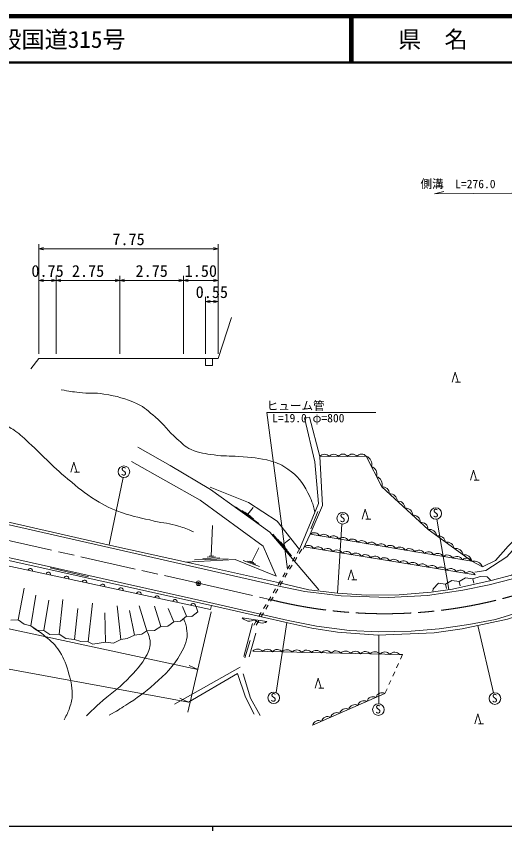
# Model space of a CAD drawing. Units: millimetres, scale not verified, with parts at other scales. Extents: x 40000 to 680000, y 20000 to 380000.
# Drawn here: x 225609 to 331148, y 204000 to 380000 of the extents above; entities that cross this region are included whole.
import ezdxf
from ezdxf.enums import TextEntityAlignment as Align

# ---------------------------------------------------------------- set-up
doc = ezdxf.new("R2010")
doc.units = ezdxf.units.MM
doc.header["$LTSCALE"] = 1000
doc.header["$PDMODE"] = 32
doc.header["$PDSIZE"] = 500
doc.linetypes.add('CHAIN', pattern=[18.5, 12, -1.5, 3.5, -1.5])
for name, color, linetype, lineweight in [('M-BGD', 7, 'Continuous', 13), ('M-BMK', 2, 'CHAIN', 13), ('M-BMK-SRVR', 3, 'Continuous', 13), ('M-STR-HTXT', 7, 'Continuous', 13), ('M-TTL', 2, 'Continuous', 140), ('M-TTL-BAND', 7, 'Continuous', 25), ('M-TTL-LINE', 7, 'Continuous', 50)]:
    doc.layers.add(name, color=color, linetype=linetype, lineweight=lineweight)
doc.layers.add('M-TTL-TXT', color=7, linetype='Continuous')
doc.styles.add('ＭＳ ゴシック', font='')
doc.styles.get('ＭＳ ゴシック').set_extended_font_data('MS Gothic')

msp = doc.modelspace()

# ---------------------------------------------------------------- linework, layer by layer
at = {"layer": 'M-BGD'}
for p, q in [((230489, 307060), (230489, 330773)), ((230489, 329773), (231489, 330023)), ((230489, 329773), (269239, 329773)), ((230489, 329773), (231489, 329523)), ((269239, 329773), (268239, 330023)), ((269239, 329773), (268239, 329523)), ((269239, 307060), (269239, 330773)), ((230489, 307060), (230489, 323913)), ((234239, 307060), (234239, 323913)), ((234239, 307060), (234239, 323913)), ((247989, 307060), (247989, 323913)), ((247989, 307060), (247989, 323913)), ((261739, 307060), (261739, 323913)), ((261739, 307060), (261739, 323913)), ((269239, 307060), (269239, 323913)), ((230489, 322913), (231489, 323163)), ((230489, 322913), (234239, 322913)), ((230489, 322913), (231489, 322663)), ((234239, 322913), (233239, 323163)), ((234239, 322913), (233239, 322663)), ((234239, 322913), (235239, 323163)), ((234239, 322913), (247989, 322913)), ((234239, 322913), (235239, 322663)), ((247989, 322913), (246989, 323163)), ((247989, 322913), (246989, 322663)), ((247989, 322913), (248989, 323163)), ((247989, 322913), (261739, 322913)), ((247989, 322913), (248989, 322663)), ((261739, 322913), (260739, 323163)), ((261739, 322913), (260739, 322663)), ((261739, 322913), (262739, 323163)), ((261739, 322913), (269239, 322913)), ((261739, 322913), (262739, 322663)), ((269239, 322913), (268239, 323163)), ((269239, 322913), (268239, 322663)), ((266489, 307060), (266489, 319351)), ((266489, 318351), (267489, 318601)), ((269239, 318351), (268239, 318601)), ((269239, 307060), (269239, 319351)), ((266489, 318351), (269239, 318351)), ((266489, 318351), (267489, 318101)), ((269239, 318351), (268239, 318101)), ((269239, 306060), (272117, 314940)), ((230489, 306060), (228725, 303800)), ((230489, 306060), (234239, 306060)), ((234239, 306060), (247989, 306060)), ((247989, 306060), (261739, 306060)), ((261739, 306060), (265489, 306060)), ((266489, 306060), (266489, 304560)), ((266489, 304560), (267989, 304560)), ((266989, 306060), (268239, 306060)), ((267989, 304560), (267989, 306060)), ((319775, 300960), (320424, 303124)), ((320424, 303124), (321073, 300960)), ((321614, 300960), (320533, 300960)), ((237414, 281465), (238063, 283628)), ((238063, 283628), (238712, 281465)), ((323777, 279720), (324426, 281884)), ((324426, 281884), (325075, 279720)), ((239253, 281465), (238172, 281465)), ((248730, 280338), (245702, 265748)), ((325616, 279720), (324534, 279720)), ((278037, 270423), (272996, 274008)), ((276837, 271404), (274316, 273196)), ((276266, 271936), (275006, 272832)), ((275636, 272384), (276822, 273812)), ((289225, 269232), (290738, 272988)), ((300348, 271341), (300997, 273504)), ((300997, 273504), (301646, 271341)), ((182093, 271692), (267765, 252686)), ((302187, 271341), (301105, 271341)), ((316456, 271315), (319059, 256094)), ((267605, 251786), (181830, 270286)), ((267736, 263363), (267995, 269929)), ((295965, 270280), (294993, 255324)), ((285106, 263412), (281012, 268050)), ((324026, 262226), (289123, 268063)), ((284160, 264640), (282113, 266958)), ((283726, 265288), (282702, 266447)), ((283214, 265867), (284693, 266988)), ((276534, 262098), (277991, 265153)), ((286295, 263986), (286905, 264998)), ((286731, 263927), (287279, 264845)), ((324755, 259307), (287847, 265327)), ((271410, 262763), (264113, 262505)), ((269577, 262941), (265929, 262812)), ((268656, 263152), (266832, 263088)), ((268192, 263380), (267280, 263347)), ((278151, 261067), (274645, 262427)), ((277343, 261582), (275589, 262263)), ((276972, 261928), (276096, 262268)), ((285261, 262273), (285778, 263130)), ((285705, 262211), (286218, 263069)), ((232908, 260786), (241231, 258840)), ((284228, 260561), (284745, 261417)), ((284678, 260494), (285191, 261352)), ((283195, 258849), (283712, 259705)), ((283652, 258777), (284165, 259636)), ((297338, 258207), (297987, 260370)), ((297987, 260370), (298636, 258207)), ((324264, 258446), (325822, 258913)), ((325822, 258913), (327375, 258859)), ((327375, 258859), (328077, 258168)), ((282162, 257136), (282678, 257992)), ((282626, 257061), (283139, 257919)), ((299177, 258207), (298095, 258207)), ((315684, 256290), (316808, 257494)), ((316808, 257494), (318376, 257292)), ((318376, 257292), (319752, 258071)), ((318568, 256311), (318376, 257292)), ((319752, 258071), (321320, 257869)), ((321320, 257869), (322696, 258648)), ((321512, 256888), (321320, 257869)), ((322696, 258648), (324264, 258446)), ((324456, 257465), (324264, 258446)), ((227345, 256444), (226000, 249570)), ((281128, 255424), (281645, 256280)), ((281600, 255344), (282113, 256202)), ((315624, 255734), (315684, 256290)), ((229858, 254904), (228746, 248274)), ((232615, 253850), (231595, 247253)), ((235668, 253931), (234869, 246459)), ((280095, 253711), (280612, 254567)), ((280574, 253627), (281087, 254486)), ((238911, 251985), (238198, 245298)), ((242046, 253147), (241167, 244824)), ((247373, 252614), (248198, 245349)), ((252157, 252614), (253783, 247169)), ((255454, 252533), (256864, 248124)), ((258444, 252021), (259620, 249169)), ((261518, 252432), (262390, 250330)), ((264457, 252381), (264822, 251265)), ((267605, 251786), (267765, 252686)), ((279062, 251999), (279579, 252855)), ((279548, 251911), (280061, 252769)), ((244715, 251052), (244862, 244738)), ((250103, 251587), (251152, 246232)), ((262390, 250330), (261093, 249317)), ((263552, 250324), (262390, 250330)), ((264822, 251265), (263552, 250324)), ((274411, 250008), (279780, 249179)), ((278029, 250286), (278545, 251143)), ((278521, 250194), (279035, 251052)), ((226000, 249570), (224419, 249528)), ((227290, 248655), (226000, 249570)), ((228746, 248274), (227290, 248655)), ((229950, 247361), (228746, 248274)), ((258372, 248200), (256864, 248124)), ((259620, 249169), (258372, 248200)), ((261093, 249317), (259620, 249169)), ((274753, 241613), (276627, 248747)), ((276902, 248418), (277512, 249430)), ((277460, 248418), (278008, 249336)), ((281799, 233844), (284053, 248969)), ((328720, 233766), (325334, 248330)), ((231595, 247253), (229950, 247361)), ((232868, 246424), (231595, 247253)), ((234869, 246459), (232868, 246424)), ((236342, 245508), (234869, 246459)), ((252720, 246466), (251152, 246232)), ((253783, 247169), (252720, 246466)), ((255476, 247259), (253783, 247169)), ((256864, 248124), (255476, 247259)), ((277365, 246711), (275960, 241540)), ((238198, 245298), (236342, 245508)), ((239566, 244882), (238198, 245298)), ((241167, 244824), (239566, 244882)), ((242184, 244348), (241167, 244824)), ((244862, 244738), (242184, 244348)), ((246648, 244538), (244862, 244738)), ((248198, 245349), (246648, 244538)), ((249603, 245511), (248198, 245349)), ((251152, 246232), (249603, 245511)), ((275010, 241392), (276145, 245121)), ((303929, 231411), (303945, 246287)), ((308621, 241045), (309079, 242054)), ((259788, 231339), (274017, 239365)), ((307794, 239224), (308207, 240135)), ((306967, 237403), (307380, 238314)), ((290224, 234777), (290873, 236941)), ((290873, 236941), (291522, 234777)), ((306140, 235582), (306553, 236493)), ((292063, 234777), (290981, 234777)), ((305268, 233663), (305727, 234672)), ((305268, 233663), (289621, 226812)), ((324701, 227082), (325350, 229245)), ((325350, 229245), (325999, 227082)), ((326539, 227082), (325458, 227082))]:
    msp.add_line(p, q, dxfattribs=at)
for points in [[(368990, 310352), (364976, 306744), (355896, 296448), (352653, 292637), (349491, 288259), (347465, 285300), (344911, 283273), (341100, 276949), (337695, 271193), (331878, 265498), (329142, 262397), (326336, 261009)], [(324702, 259845), (327094, 260209), (331594, 263209), (338444, 270830), (345762, 283020), (348194, 284803), (355329, 294451), (363314, 303420), (366112, 306541), (369679, 309744)], [(261739, 306060), (266489, 306060), (269239, 306060)], [(123711, 292581), (205883, 274181), (282058, 256950), (287963, 255727), (295773, 254754), (305935, 254403), (314447, 254862), (322095, 255970), (327771, 257105), (332824, 258456), (340697, 262870), (347314, 269014)], [(123849, 293178), (142346, 289122), (205951, 274792), (246037, 265671), (263002, 261871), (282453, 257540), (288858, 256054), (294993, 255324), (301181, 254919), (308356, 255000), (315288, 255527), (319869, 256216), (328219, 258040), (332597, 259216), (340664, 263877), (347799, 270607), (352190, 280633)], [(286905, 264998), (290887, 274691), (290096, 283751), (287907, 293236), (289002, 293358), (291191, 284845), (291799, 274265), (289123, 268063), (287630, 264827)], [(290950, 256071), (280397, 268493), (267547, 277735), (258831, 282924), (251859, 286897)], [(122138, 285782), (268321, 253101), (284343, 249392), (290505, 248216), (297599, 247284), (303842, 246959), (310966, 247122), (316966, 247649), (323411, 248581), (329167, 249675), (336869, 252006), (342098, 253770)], [(250531, 283765), (265327, 275415), (278948, 265483), (281745, 258997)], [(326336, 261009), (324026, 262226), (314601, 269097), (304568, 278339), (301224, 284906), (291191, 284845)], [(267496, 278273), (275792, 274895), (282008, 270922), (286774, 264781)], [(281745, 258997), (272908, 262605), (262249, 262039)], [(267765, 252686), (278598, 250210), (284301, 248913), (289489, 247738), (295043, 246927), (303718, 246278), (315919, 246765), (321959, 247616), (331729, 249683), (341701, 252967), (343214, 252372)], [(309079, 242054), (308430, 242054), (276730, 242784)], [(262796, 231791), (273376, 237993), (275160, 232845), (277024, 229156)], [(274625, 237906), (276206, 232616), (278273, 228906)]]:
    msp.add_lwpolyline(points, dxfattribs=at)
for centre in [(248868, 281580), (316271, 272551), (296144, 271517), (281228, 232718), (329031, 232555), (303847, 230164)]:
    msp.add_circle(centre, 1250, dxfattribs=at)
for centre, radius, start, end in [((292199, 284095), 1257, 37.36839, 143.3261), ((294205, 284107), 1257, 37.36839, 143.3261), ((296212, 284119), 1257, 37.36839, 143.3261), ((298218, 284131), 1257, 37.36839, 143.3261), ((300225, 284143), 1257, 37.36839, 143.3261), ((300660, 283240), 1759, 342.68712, 71.28866), ((301774, 281051), 1759, 342.68712, 71.28866), ((302889, 278862), 1759, 342.68712, 71.28866), ((304698, 276802), 1542, 359.86426, 94.83245), ((306370, 275262), 1542, 359.86426, 94.83245), ((308042, 273721), 1542, 359.86426, 94.83245), ((309714, 272181), 1542, 359.86426, 94.83245), ((311387, 270641), 1542, 359.86426, 94.83245), ((313059, 269100), 1542, 359.86426, 94.83245), ((290013, 267069), 1333, 29.18595, 131.82466), ((292066, 266726), 1333, 29.18595, 131.82466), ((294119, 266383), 1333, 29.18595, 131.82466), ((314889, 267512), 1610, 7.4985, 100.31498), ((316774, 266138), 1610, 7.4985, 100.31498), ((296172, 266039), 1333, 29.18595, 131.82466), ((298225, 265696), 1333, 29.18595, 131.82466), ((300278, 265353), 1333, 29.18595, 131.82466), ((302331, 265009), 1333, 29.18595, 131.82466), ((304384, 264666), 1333, 29.18595, 131.82466), ((318659, 264764), 1610, 7.4985, 100.31498), ((288738, 264341), 1329, 29.33122, 132.14234), ((290789, 264007), 1329, 29.33122, 132.14234), ((292839, 263672), 1329, 29.33122, 132.14234), ((294890, 263338), 1329, 29.33122, 132.14234), ((296940, 263003), 1329, 29.33122, 132.14234), ((306437, 264322), 1333, 29.18595, 131.82466), ((308490, 263979), 1333, 29.18595, 131.82466), ((310543, 263636), 1333, 29.18595, 131.82466), ((312596, 263292), 1333, 29.18595, 131.82466), ((314649, 262949), 1333, 29.18595, 131.82466), ((320544, 263390), 1610, 7.4985, 100.31498), ((298991, 262669), 1329, 29.33122, 132.14234), ((301041, 262335), 1329, 29.33122, 132.14234), ((303092, 262000), 1329, 29.33122, 132.14234), ((305142, 261666), 1329, 29.33122, 132.14234), ((307193, 261331), 1329, 29.33122, 132.14234), ((309243, 260997), 1329, 29.33122, 132.14234), ((316703, 262606), 1333, 29.18595, 131.82466), ((318756, 262262), 1333, 29.18595, 131.82466), ((320809, 261919), 1333, 29.18595, 131.82466), ((322862, 261575), 1333, 29.18595, 131.82466), ((322429, 262015), 1610, 7.4985, 100.31498), ((324504, 260330), 1954, 20.3297, 104.15322), ((228628, 260193), 500, 347.82883, 167.82883), ((311294, 260662), 1329, 29.33122, 132.14234), ((313344, 260328), 1329, 29.33122, 132.14234), ((315395, 259994), 1329, 29.33122, 132.14234), ((317445, 259659), 1329, 29.33122, 132.14234), ((319496, 259325), 1329, 29.33122, 132.14234), ((232538, 259350), 500, 347.82883, 167.82883), ((236448, 258506), 500, 347.82883, 167.82883), ((321546, 258990), 1329, 29.33122, 132.14234), ((323597, 258656), 1329, 29.33122, 132.14234), ((240358, 257663), 500, 347.82883, 167.82883), ((244268, 256820), 500, 347.82883, 167.82883), ((248178, 255976), 500, 347.82883, 167.82883), ((252088, 255133), 500, 347.82883, 167.82883), ((255998, 254290), 500, 347.82883, 167.82883), ((259908, 253446), 500, 347.82883, 167.82883), ((263818, 252603), 500, 347.82883, 167.82883), ((275996, 251377), 2094, 220.802, 301.64789), ((278681, 250962), 2094, 220.802, 301.64789), ((277767, 241892), 1367, 38.04729, 139.31552), ((279880, 241844), 1367, 38.04729, 139.31552), ((281994, 241795), 1367, 38.04729, 139.31552), ((284107, 241746), 1367, 38.04729, 139.31552), ((286220, 241698), 1367, 38.04729, 139.31552), ((288334, 241649), 1367, 38.04729, 139.31552), ((290447, 241601), 1367, 38.04729, 139.31552), ((292560, 241552), 1367, 38.04729, 139.31552), ((294674, 241503), 1367, 38.04729, 139.31552), ((296787, 241455), 1367, 38.04729, 139.31552), ((298900, 241406), 1367, 38.04729, 139.31552), ((301014, 241357), 1367, 38.04729, 139.31552), ((303127, 241309), 1367, 38.04729, 139.31552), ((305240, 241260), 1367, 38.04729, 139.31552), ((307354, 241211), 1367, 38.04729, 139.31552), ((302691, 231563), 1390, 63.45294, 163.83696), ((304647, 232420), 1390, 63.45294, 163.83696), ((298780, 229851), 1390, 63.45294, 163.83696), ((300735, 230707), 1390, 63.45294, 163.83696), ((294868, 228138), 1390, 63.45294, 163.83696), ((296824, 228994), 1390, 63.45294, 163.83696), ((290956, 226425), 1390, 63.45294, 163.83696), ((292912, 227282), 1390, 63.45294, 163.83696)]:
    msp.add_arc(centre, radius, start, end, dxfattribs=at)
for points, knots in [([(188979, 316406), (194019, 311471), (195376, 310228), (199316, 306110), (199633, 305778), (199770, 305548), (200127, 305259), (201050, 304508), (201661, 304211), (202681, 303597), (205629, 301819), (207412, 301052), (210423, 299381), (212643, 298148), (213871, 297429), (216058, 296138), (218831, 294500), (220338, 293505), (223071, 291800), (224181, 291108), (224856, 290795), (225908, 290017), (226657, 289463), (227001, 289060), (227692, 288436), (231291, 285183), (233016, 283033), (236772, 279964), (239040, 278110), (240284, 277010), (242772, 275464), (244835, 274182), (246074, 273552), (248366, 272748), (251051, 271806), (252649, 271575), (255419, 270924), (257466, 270443), (258687, 270470), (260689, 269829), (261963, 269422), (262434, 269252), (263891, 268613)], [0, 0, 0, 0, 1, 1, 1, 2, 2, 2, 3, 3, 3, 4, 4, 4, 5, 5, 5, 6, 6, 6, 7, 7, 7, 8, 8, 8, 9, 9, 9, 10, 10, 10, 11, 11, 11, 12, 12, 12, 13, 13, 13, 14, 14, 14, 14]), ([(235308, 299300), (237140, 298956), (237672, 298874), (239199, 298692), (241278, 298443), (242486, 298721), (244550, 298367), (247429, 297874), (249063, 297462), (251725, 296259), (253440, 295485), (254162, 294615), (255617, 293422), (257625, 291775), (258343, 290406), (260319, 288720), (261470, 287737), (262013, 286976), (263400, 286368), (265232, 285565), (266411, 285514), (268386, 285193), (270421, 284862), (271603, 285063), (273656, 284869), (276409, 284608), (277996, 284608), (280669, 283896), (282201, 283487), (283014, 283016), (284317, 282112), (286449, 280633), (287432, 279355), (288614, 277045), (289407, 275495), (289675, 274759), (290133, 272855)], [0, 0, 0, 0, 1, 1, 1, 2, 2, 2, 3, 3, 3, 4, 4, 4, 5, 5, 5, 6, 6, 6, 7, 7, 7, 8, 8, 8, 9, 9, 9, 10, 10, 10, 11, 11, 11, 12, 12, 12, 12]), ([(228746, 248274), (230061, 247409), (230456, 247128), (231478, 246296), (232799, 245223), (233648, 244672), (234613, 243270), (235774, 241580), (236205, 240459), (236793, 238495), (237367, 236578), (237715, 235452), (237694, 233451), (237681, 232311), (237487, 231671), (237135, 230586), (236791, 229526), (236573, 229126), (235946, 227992)], [0, 0, 0, 0, 1, 1, 1, 2, 2, 2, 3, 3, 3, 4, 4, 4, 5, 5, 5, 6, 6, 6, 6]), ([(261752, 249832), (262215, 248831), (262327, 248319), (262455, 247301), (262711, 245270), (262131, 244012), (261117, 242234), (259445, 239299), (257926, 237997), (255442, 235707), (253237, 233675), (251804, 232747), (249280, 231127), (247912, 230248), (247431, 229942), (245713, 228978)], [0, 0, 0, 0, 1, 1, 1, 2, 2, 2, 3, 3, 3, 4, 4, 4, 5, 5, 5, 5]), ([(253783, 247169), (254161, 246549), (254273, 246218), (254429, 245558), (254743, 244230), (254478, 243329), (253861, 242112), (252632, 239688), (251442, 238604), (249564, 236640), (247430, 234408), (245827, 233593), (243565, 231491), (242473, 230478), (242108, 230142), (240808, 228857)], [0, 0, 0, 0, 1, 1, 1, 2, 2, 2, 3, 3, 3, 4, 4, 4, 5, 5, 5, 5])]:
    msp.add_open_spline(points, degree=3, knots=knots, dxfattribs=at)
at = {"layer": 'M-BMK'}
for p, q in [((167396, 279427), (264982, 257469)), ((264982, 257469), (280697, 253904))]:
    msp.add_line(p, q, dxfattribs=at)
msp.add_arc((305193, 351916), 101026, 255.96708, 295.56525, dxfattribs=at)
at = {"layer": 'M-BMK-SRVR'}
msp.add_circle((264982, 257469), 500, dxfattribs=at)
msp.add_point((264982, 257469), dxfattribs=at)
at = {"layer": 'M-STR-HTXT'}
for p, q in [((316001, 341657), (317998, 342168)), ((316001, 341657), (332692, 341748)), ((179601, 257256), (264822, 238816)), ((131799, 255871), (262796, 231791)), ((262667, 229596), (267735, 251283)), ((264822, 238816), (262973, 239728)), ((262796, 231791), (260919, 232645))]:
    msp.add_line(p, q, dxfattribs=at)
msp.add_lwpolyline([(284203, 260520), (279736, 294381), (303329, 294381)], dxfattribs=at)
at = {"layer": 'M-TTL'}
msp.add_line((680000, 380000), (40000, 380000), dxfattribs=at)
at = {"layer": 'M-TTL-BAND'}
for p, q in [((40000, 205000), (579000, 205000)), ((268000, 205000), (268000, 204000))]:
    msp.add_line(p, q, dxfattribs=at)
at = {"layer": 'M-TTL-LINE'}
for p, q in [((297750, 380000), (297750, 370000)), ((298250, 380000), (298250, 370000)), ((40000, 370000), (680000, 370000))]:
    msp.add_line(p, q, dxfattribs=at)

# ---------------------------------------------------------------- texts
at = {"layer": 'M-BGD', "style": 'ＭＳ ゴシック'}
for s, p in [('7.75', (249864, 329773)), ('0.75', (232364, 322913)), ('2.75', (241114, 322913)), ('2.75', (254864, 322913)), ('1.50', (265489, 322913)), ('0.55', (267864, 318351))]:
    msp.add_text(s, height=2566, dxfattribs=at).set_placement(p, align=Align.BOTTOM_CENTER)
for p in [(248189, 280207), (315592, 271177), (295465, 270143), (280549, 231344), (328352, 231182), (303169, 228790)]:
    msp.add_text('S', height=1833, dxfattribs=at).set_placement(p, align=Align.BOTTOM_LEFT)
at = {"layer": 'M-STR-HTXT', "style": 'ＭＳ ゴシック'}
for s, p in [('側溝\u3000L=276.0', (312942, 342302)), ('ヒューム管', (279736, 294381)), ('L=19.0 φ=800', (280911, 291704))]:
    msp.add_text(s, height=1833, dxfattribs=at).set_placement(p, align=Align.BOTTOM_LEFT)
at = {"layer": 'M-TTL-TXT', "style": 'ＭＳ ゴシック'}
msp.add_text('一般国道315号', height=3666, dxfattribs=at).set_placement((216734, 375000), align=Align.MIDDLE_LEFT)
msp.add_text('県\u3000名', height=3666, dxfattribs=at).set_placement((315625, 375000), align=Align.MIDDLE_CENTER)

doc.saveas('drawing.dxf')
